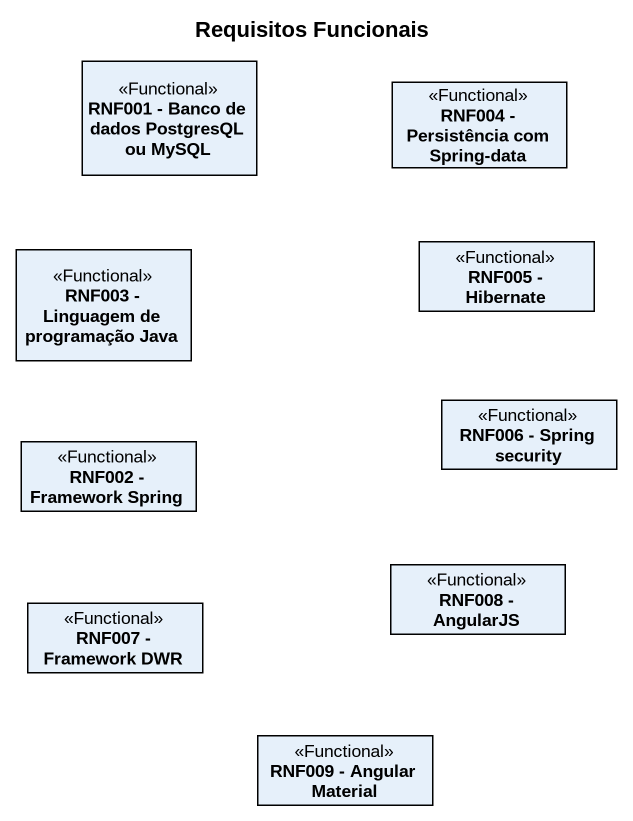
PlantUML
@startuml
title Requisitos Funcionais
hide circle
hide empty members
class "RNF001 - Banco de dados PostgresQL ou MySQL" as RNF001_Banco_de_dados <<Functional>>
class "RNF004 - Persistência com Spring-data" as RNF004_Persistência_com <<Functional>>
class "RNF003 - Linguagem de programação Java" as RNF003_Linguagem_de <<Functional>>
class "RNF005 - Hibernate" as RNF005_Hibernate <<Functional>>
class "RNF002 - Framework Spring" as RNF002_Framework_Spring <<Functional>>
class "RNF006 - Spring security" as RNF006_Spring_security <<Functional>>
class "RNF008 - AngularJS" as RNF008_AngularJS <<Functional>>
class "RNF007 - Framework DWR" as RNF007_Framework_DWR <<Functional>>
class "RNF009 - Angular Material" as RNF009_Angular_Material <<Functional>>
@enduml
